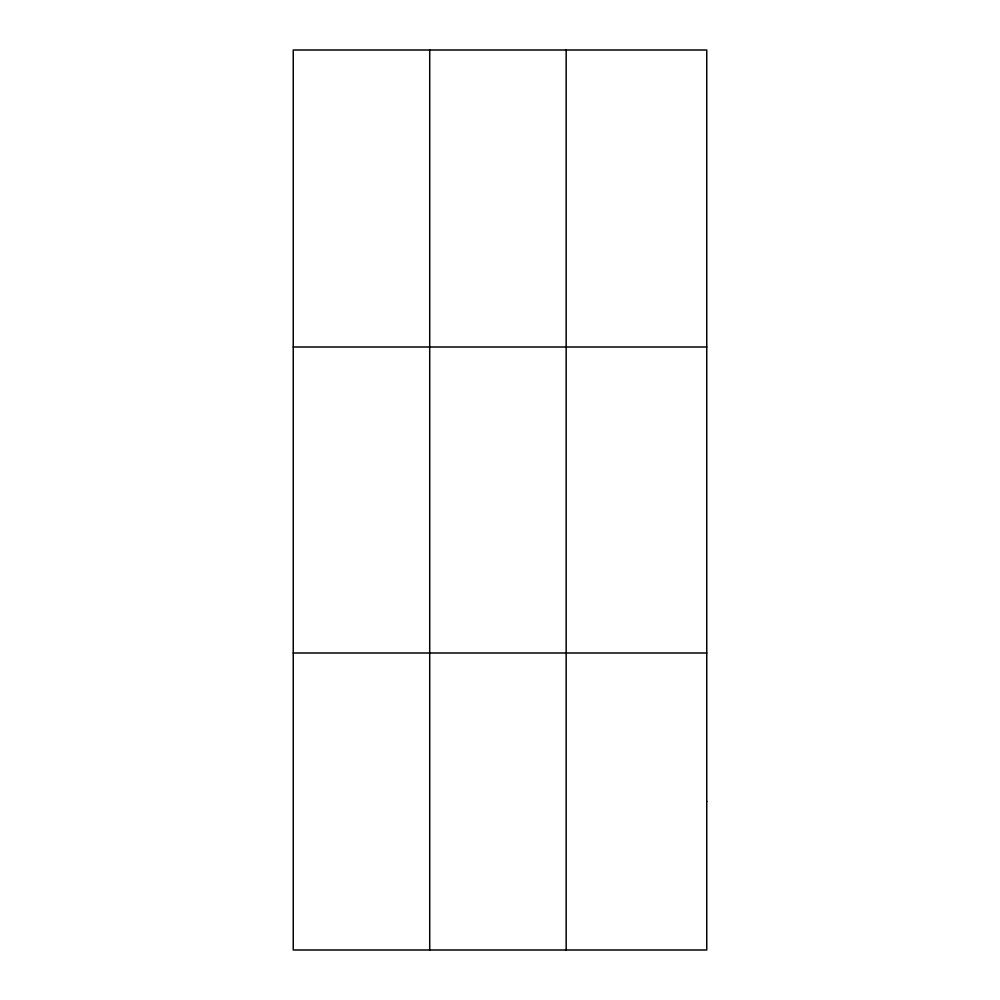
<?xml version="1.0" encoding="UTF-8"?>
<svg xmlns="http://www.w3.org/2000/svg" width="1000" height="1000" viewBox="0 0 1000 1000"><rect width="100%" height="100%" fill="white"/><g stroke="black" fill="none" stroke-linecap="round" stroke-linejoin="round"><path stroke-width="1.5" d="M429.712 50L429.712 950M566.163 50L566.163 950M293.25 347L706.75 347M293.25 653L706.75 653M706.75 801.5L706.75 950L293.25 950L293.25 50L706.75 50L706.75 801.5"/></g></svg>
